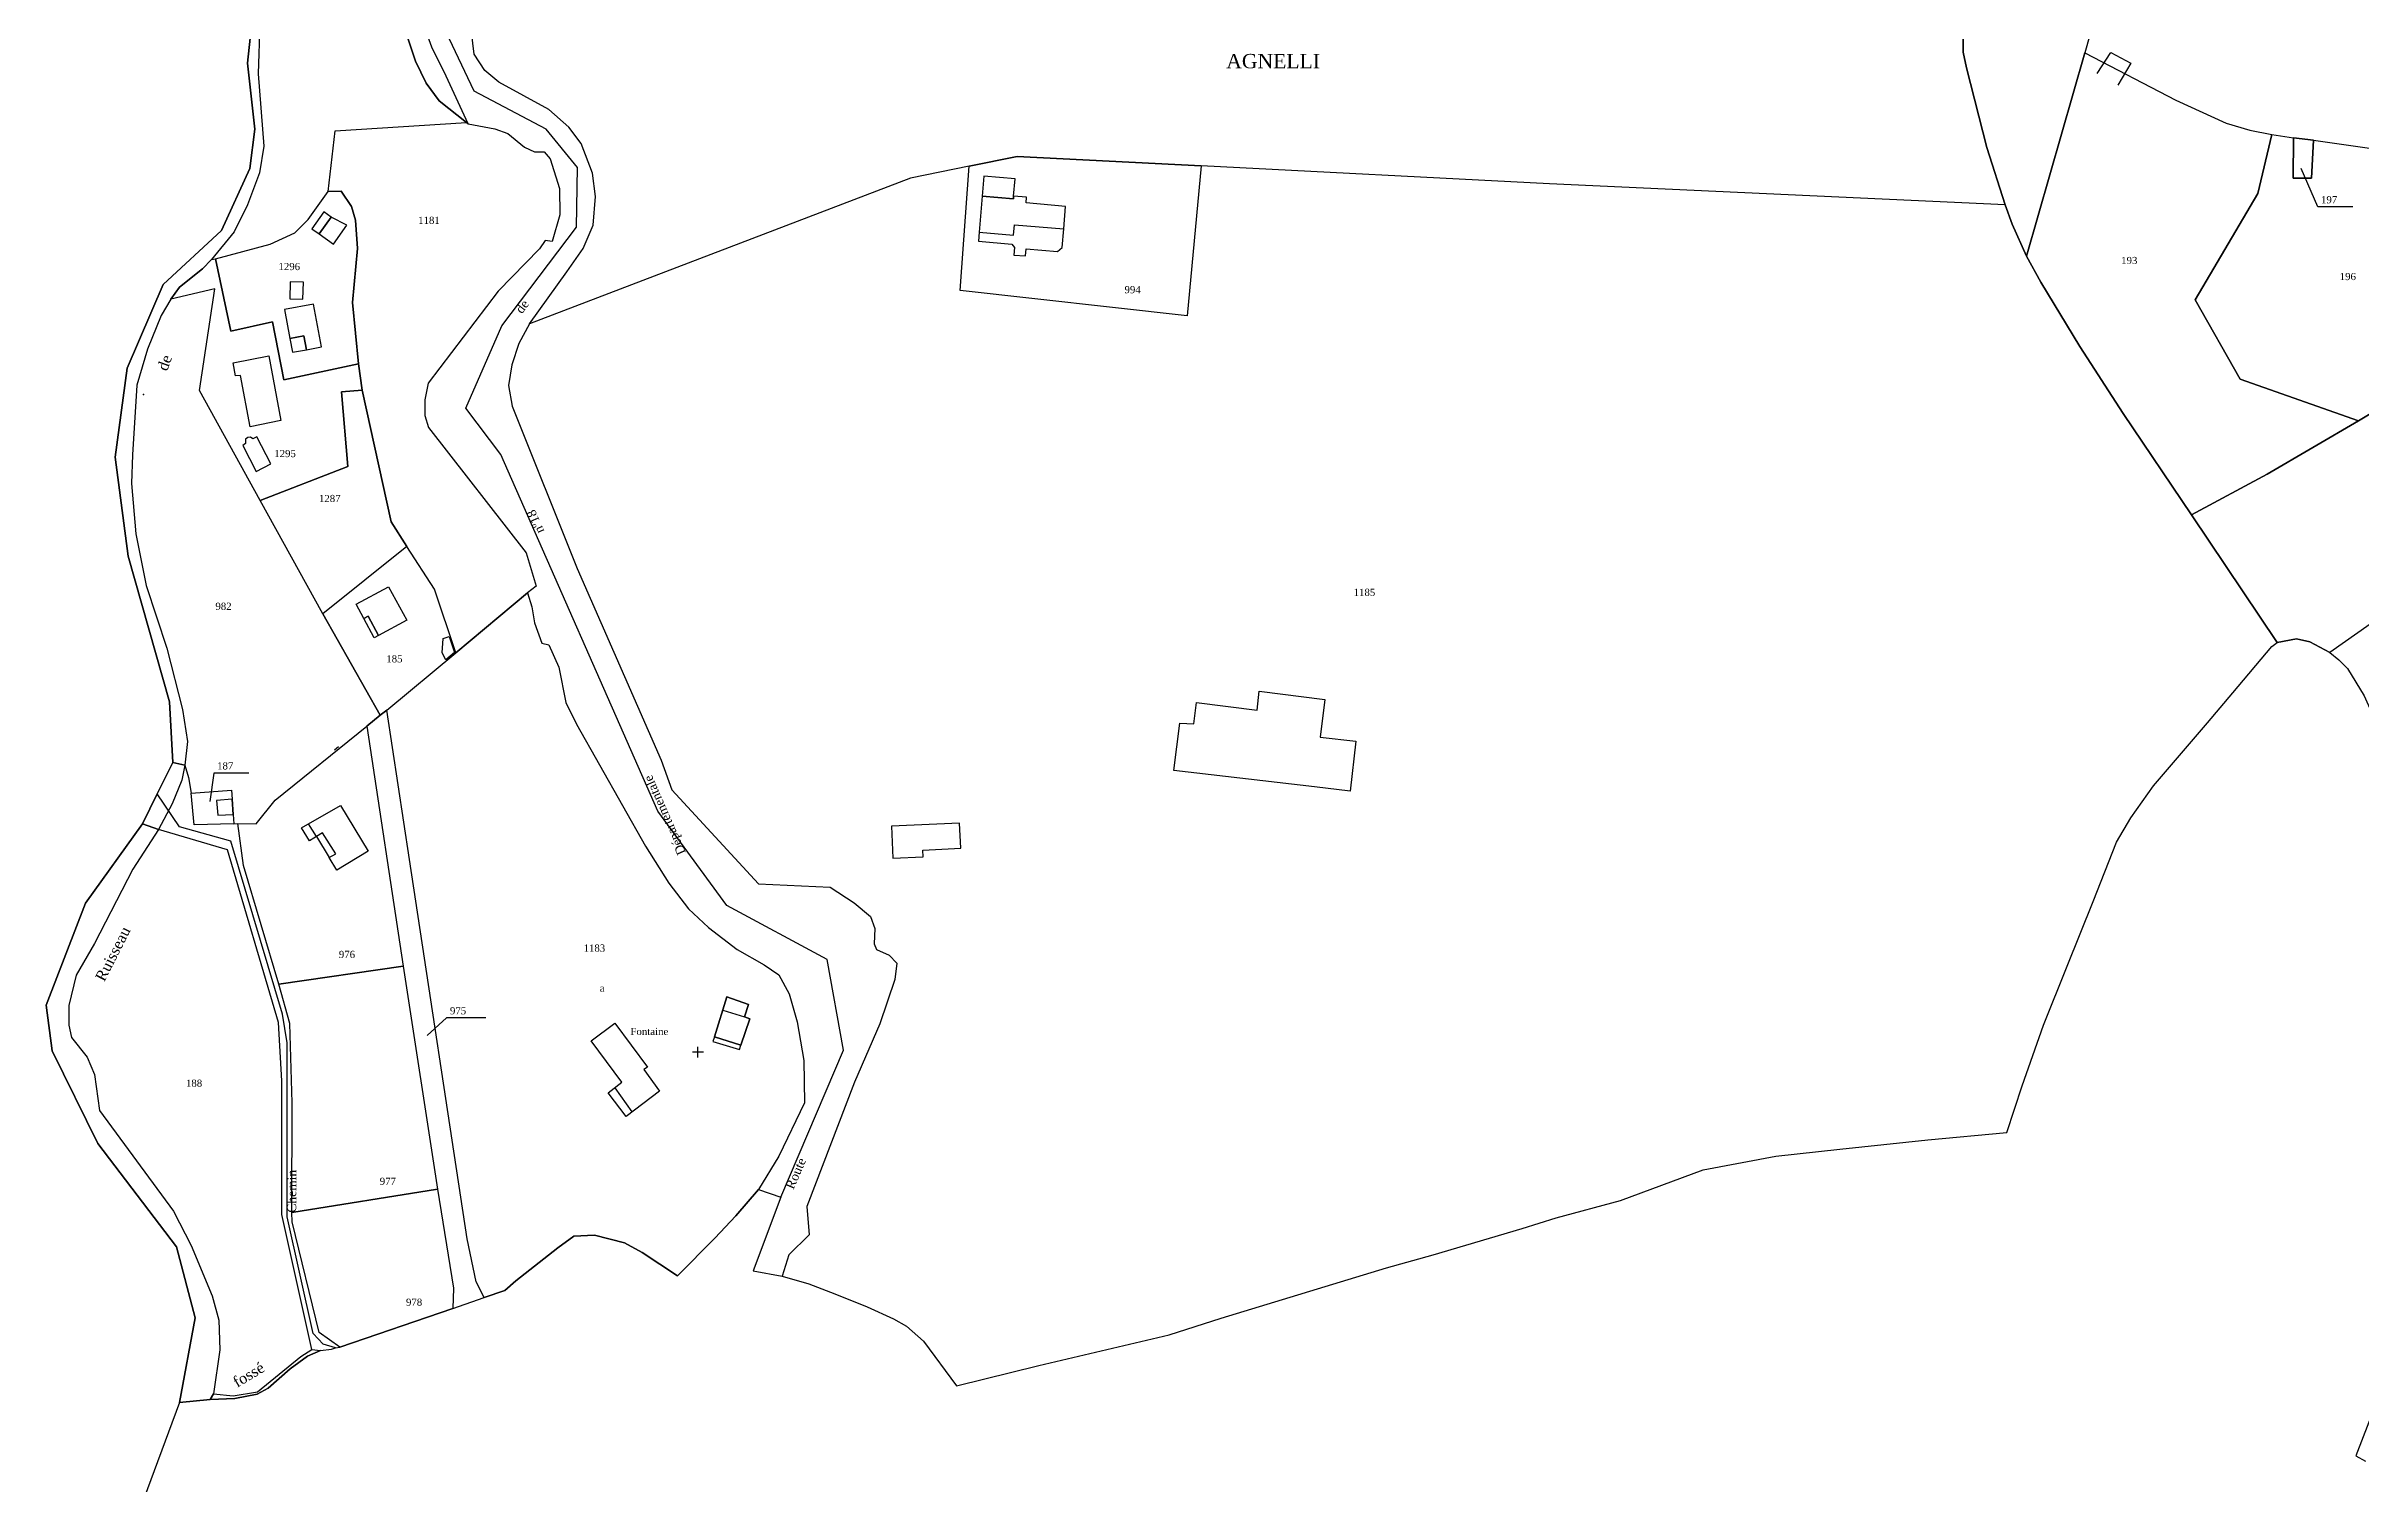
# Model space of a CAD drawing. Extents: x 1206804 to 1210977, y 6152742 to 6157901.
# Drawn here: x 1207336 to 1207982, y 6154962 to 6155364 of the extents above; entities that cross this region are included whole.
import ezdxf

# ---------------------------------------------------------------- set-up
doc = ezdxf.new("R2010")
doc.units = 0
doc.linetypes.add('CONTINU', pattern=[0])
doc.layers.get('0').update_dxf_attribs({"linetype": 'CONTINU'})
for name, color, linetype in [('1FLECHEFL', 7, 'CONTINU'), ('1LIEUDIT', 7, 'CONTINU'), ('1PARCELLE', 7, 'CONTINU'), ('1SECTION', 7, 'CONTINU'), ('1SUBDFISC', 7, 'CONTINU'), ('1SUBDSECT', 7, 'CONTINU'), ('1TRONFLUV', 7, 'CONTINU'), ('1TROUSUBDFISC', 7, 'CONTINU'), ('1ZONCOMM', 7, 'CONTINU'), ('3BATIDUR', 7, 'CONTINU'), ('3BATILEGER', 7, 'CONTINU'), ('3CALVAIRE', 7, 'CONTINU'), ('3CALVAIRETEX', 7, 'CONTINU'), ('3FISCLINE', 7, 'CONTINUOUS'), ('3FLECHEPAR', 7, 'CONTINU'), ('3LIEUDITTEX', 7, 'CONTINU'), ('3MURNONMI', 7, 'CONTINU'), ('3PARCELLETEX', 7, 'CONTINU'), ('3PISCINE', 7, 'CONTINUOUS'), ('3PONT', 7, 'CONTINU'), ('3SUBDFISCTEX', 7, 'CONTINU'), ('3TRONFLUVTEX', 7, 'CONTINU'), ('3ZONCOMMTEX', 7, 'CONTINU')]:
    doc.layers.add(name, color=color, linetype=linetype)
doc.styles.get("Standard").update_dxf_attribs({"font": 'Times New Roman'})

# ---------------------------------------------------------------- blocks, each defined once
blk = doc.blocks.new('MURNOMI')
blk.add_line((-0.75, 0.5), (0.75, 0.5))
blk = doc.blocks.new('FLECHRU1')
blk.add_point((0, 0))
blk = doc.blocks.new('DETATOPO')
for points in [[(-1.5, 0), (1.5, 0)], [(0, -1.5), (0, 1.5)]]:
    blk.add_lwpolyline(points)

msp = doc.modelspace()

# ---------------------------------------------------------------- linework, layer by layer
at = {"layer": '1LIEUDIT'}
for points in [[(1207397.87, 6155414.22), (1207391.97, 6155359.16), (1207394.04, 6155340.75), (1207392.69, 6155329.82), (1207384.72, 6155312.48), (1207368.45, 6155297.41), (1207358.41, 6155274.02), (1207355.09, 6155249.24), (1207358.66, 6155221.55), (1207370.25, 6155180.92), (1207371.13, 6155163.97), (1207366.82, 6155155.25), (1207362.65, 6155146.82), (1207346.78, 6155124.71), (1207335.83, 6155096.24), (1207337.48, 6155083.46), (1207350.23, 6155057.6), (1207372.22, 6155028.78), (1207377.4, 6155008.99), (1207373.01, 6154985.32), (1207381.61, 6154986.18), (1207388.47, 6154986.43), (1207394.73, 6154987.67), (1207397.81, 6154989.27), (1207403.89, 6154994.71), (1207408.79, 6154998.26), (1207412.36, 6154999.84), (1207415.42, 6155000.18), (1207416.61, 6155000.53), (1207417.73, 6155000.77), (1207449.36, 6155011.6), (1207458.11, 6155014.59), (1207463.81, 6155016.58), (1207466.89, 6155019.3), (1207478.61, 6155028.53), (1207483.08, 6155031.72), (1207488.84, 6155032), (1207497.23, 6155029.91), (1207502.21, 6155027.15), (1207512.04, 6155020.68), (1207522.47, 6155031.15), (1207528.33, 6155037.39), (1207534.63, 6155044.73), (1207540.87, 6155042.67), (1207533.16, 6155022.07), (1207541.27, 6155020.6), (1207548.67, 6155018.42), (1207555.96, 6155015.67), (1207564.99, 6155012.02), (1207572.34, 6155008.65), (1207575.96, 6155006.62), (1207580.73, 6155002.42), (1207589.97, 6154989.94), (1207612.95, 6154995.64), (1207649.29, 6155004.2), (1207663.78, 6155008.86), (1207709.97, 6155022.92), (1207722.96, 6155026.55), (1207747.85, 6155033.93), (1207757.38, 6155036.87), (1207775.31, 6155041.69), (1207798.39, 6155050.29), (1207818.67, 6155054.06), (1207836.53, 6155056.02), (1207861.1, 6155058.64), (1207883.16, 6155060.7), (1207887.45, 6155073.74), (1207893.4, 6155090.64), (1207900.03, 6155107.12), (1207907.28, 6155125.2), (1207913.76, 6155141.69), (1207917.78, 6155148.53), (1207924.12, 6155157.45), (1207939.15, 6155175.03), (1207946.23, 6155183.41), (1207957.18, 6155196.31), (1207958.59, 6155197.51), (1207958.59, 6155197.51), (1207934.67, 6155233.15), (1207915.61, 6155261.41), (1207903.56, 6155280.13), (1207892.61, 6155298.04), (1207888.67, 6155305.31), (1207884.62, 6155314.21), (1207882.66, 6155319.62), (1207877.6, 6155335.63), (1207871.87, 6155357.87), (1207871, 6155362.24), (1207870.79, 6155380.29)], [(1207870.79, 6155380.29), (1207871, 6155362.24), (1207871.87, 6155357.87), (1207877.6, 6155335.63), (1207882.66, 6155319.62), (1207884.62, 6155314.21), (1207888.67, 6155305.31), (1207892.61, 6155298.04), (1207903.56, 6155280.13), (1207915.61, 6155261.41), (1207934.67, 6155233.15), (1207958.59, 6155197.51), (1207964, 6155198.48), (1207967.7, 6155197.61), (1207973.28, 6155194.71), (1207975.85, 6155192.61), (1207978.28, 6155190.25), (1207982.94, 6155182.61)], [(1207989.42, 6154993.31), (1207980.63, 6154970.38), (1207983.28, 6154968.92)]]:
    msp.add_lwpolyline(points, dxfattribs=at)
at = {"layer": '1PARCELLE'}
for points in [[(1208006.8, 6155491.3), (1207971.82, 6155454.52), (1207943.39, 6155425.99), (1207924.83, 6155408.78), (1207921.1, 6155403.93), (1207913.98, 6155389.61), (1207910.29, 6155381.2), (1207904.92, 6155362.05), (1207930.35, 6155348.87), (1207944.36, 6155342.4), (1207951, 6155340.48), (1207957.11, 6155339.24), (1207963.16, 6155338.36), (1207968.76, 6155337.65), (1207994.81, 6155333.96)], [(1207870.79, 6155380.29), (1207871, 6155362.24), (1207871.87, 6155357.87), (1207877.6, 6155335.63), (1207882.66, 6155319.62), (1207755.49, 6155325.49), (1207658.26, 6155330.57), (1207606.89, 6155333.12), (1207593.46, 6155330.43), (1207577.08, 6155327.04), (1207470.73, 6155286.44), (1207481.19, 6155300.94), (1207485.73, 6155307.42), (1207488.48, 6155313.94), (1207489.18, 6155321.98), (1207488.27, 6155328.48), (1207485.16, 6155336.78), (1207481.69, 6155341.33), (1207476.1, 6155346.28), (1207462.14, 6155353.9), (1207458.21, 6155357.15), (1207455.29, 6155361.7), (1207452.13, 6155387.87)], [(1207910.29, 6155381.2), (1207904.92, 6155362.05), (1207888.67, 6155305.31), (1207884.62, 6155314.21), (1207882.66, 6155319.62), (1207877.6, 6155335.63), (1207871.87, 6155357.87), (1207871, 6155362.24), (1207870.79, 6155380.29)], [(1207395.4, 6155370.37), (1207394.95, 6155356.19), (1207396.55, 6155335.99), (1207395.32, 6155328.54), (1207391.99, 6155319.64), (1207388.23, 6155312.09), (1207381.91, 6155304.41), (1207383.06, 6155304.54), (1207398.32, 6155308.67), (1207405.17, 6155311.78), (1207408.89, 6155315.51), (1207414.51, 6155323.35), (1207416.49, 6155340.31), (1207453.15, 6155342.61), (1207453.15, 6155342.61), (1207445.47, 6155348.71), (1207441.83, 6155353.64), (1207438.91, 6155359.7), (1207433.84, 6155374.85)], [(1207433.84, 6155374.85), (1207438.91, 6155359.7), (1207441.83, 6155353.64), (1207445.47, 6155348.71), (1207453.15, 6155342.61), (1207453.63, 6155342.23), (1207447.49, 6155355.52), (1207443.43, 6155363.68), (1207440.33, 6155372.29)]]:
    msp.add_lwpolyline(points, dxfattribs=at)
for points in [[(1207934.67, 6155233.15), (1207915.61, 6155261.41), (1207903.56, 6155280.13), (1207892.61, 6155298.04), (1207888.67, 6155305.31), (1207904.92, 6155362.05), (1207930.35, 6155348.87), (1207944.36, 6155342.4), (1207951, 6155340.48), (1207957.11, 6155339.24), (1207953.2, 6155322.81), (1207935.76, 6155293.15), (1207948.29, 6155270.99), (1207981.29, 6155259.39), (1207955.87, 6155244.46), (1207934.67, 6155233.15)], [(1207470.2, 6155211.35), (1207450.16, 6155194.56), (1207444.2, 6155212.31), (1207436.47, 6155224.27), (1207432.14, 6155231.15), (1207423.99, 6155267.92), (1207423.03, 6155275.26), (1207421.3, 6155292.42), (1207422.74, 6155307.41), (1207422.17, 6155315.39), (1207421.06, 6155319.22), (1207418.13, 6155323.5), (1207414.51, 6155323.35), (1207416.49, 6155340.31), (1207453.15, 6155342.61), (1207453.63, 6155342.23), (1207461.04, 6155340.88), (1207464.72, 6155339.54), (1207469.35, 6155335.75), (1207472.14, 6155334.41), (1207474.86, 6155334.41), (1207476.46, 6155332.46), (1207479.09, 6155324.17), (1207479.21, 6155316.88), (1207477.05, 6155309.38), (1207475.13, 6155309.64), (1207473.47, 6155307.36), (1207461.98, 6155295.54), (1207442.46, 6155269.84), (1207441.49, 6155265.24), (1207441.46, 6155260.79), (1207442.55, 6155257.52), (1207469.75, 6155222.46), (1207472.6, 6155213.22), (1207470.2, 6155211.35)], [(1207658.26, 6155330.57), (1207654.36, 6155288.7), (1207590.93, 6155295.72), (1207593.46, 6155330.43), (1207606.89, 6155333.12), (1207658.26, 6155330.57)], [(1207957.11, 6155339.24), (1207963.16, 6155338.36), (1207963.06, 6155327.13), (1207968.24, 6155327.06), (1207968.76, 6155337.65), (1207994.81, 6155333.96), (1207996.07, 6155328.5), (1208000.1, 6155321.49), (1208011.43, 6155311.09), (1208019.16, 6155308.16), (1208032.33, 6155305.17), (1208035.38, 6155305.14), (1208048.54, 6155301.31), (1208044.87, 6155298.4), (1208031.99, 6155289.76), (1207981.29, 6155259.39), (1207948.29, 6155270.99), (1207935.76, 6155293.15), (1207953.2, 6155322.81), (1207957.11, 6155339.24)], [(1207963.16, 6155338.36), (1207968.76, 6155337.65), (1207968.24, 6155327.06), (1207963.06, 6155327.13), (1207963.16, 6155338.36)], [(1207658.26, 6155330.57), (1207654.36, 6155288.7), (1207590.93, 6155295.72), (1207593.46, 6155330.43), (1207577.08, 6155327.04), (1207470.73, 6155286.44), (1207467.76, 6155280.96), (1207465.75, 6155274.98), (1207464.89, 6155269.24), (1207465.89, 6155263.4), (1207484.02, 6155218.13), (1207507.52, 6155164.59), (1207510.49, 6155156.36), (1207534.64, 6155130.06), (1207554.65, 6155129.18), (1207561.34, 6155124.83), (1207565.9, 6155121.01), (1207567.13, 6155117.63), (1207566.92, 6155113.31), (1207567.56, 6155111.74), (1207571.12, 6155110.23), (1207573.24, 6155107.92), (1207572.76, 6155103.43), (1207568.51, 6155090.98), (1207561.43, 6155074.77), (1207548.11, 6155040.07), (1207548.79, 6155032.16), (1207543.15, 6155026.57), (1207541.27, 6155020.6), (1207548.67, 6155018.42), (1207555.96, 6155015.67), (1207564.99, 6155012.02), (1207572.34, 6155008.65), (1207575.96, 6155006.62), (1207580.73, 6155002.42), (1207589.97, 6154989.94), (1207612.95, 6154995.64), (1207649.29, 6155004.2), (1207663.78, 6155008.86), (1207709.97, 6155022.92), (1207722.96, 6155026.55), (1207747.85, 6155033.93), (1207757.38, 6155036.87), (1207775.31, 6155041.69), (1207798.39, 6155050.29), (1207818.67, 6155054.06), (1207836.53, 6155056.02), (1207861.1, 6155058.64), (1207883.16, 6155060.7), (1207887.45, 6155073.74), (1207893.4, 6155090.64), (1207900.03, 6155107.12), (1207907.28, 6155125.2), (1207913.76, 6155141.69), (1207917.78, 6155148.53), (1207924.12, 6155157.45), (1207939.15, 6155175.03), (1207946.23, 6155183.41), (1207957.18, 6155196.31), (1207958.59, 6155197.51), (1207934.67, 6155233.15), (1207915.61, 6155261.41), (1207903.56, 6155280.13), (1207892.61, 6155298.04), (1207888.67, 6155305.31), (1207884.62, 6155314.21), (1207882.66, 6155319.62), (1207755.49, 6155325.49), (1207658.26, 6155330.57)], [(1207414.51, 6155323.35), (1207418.13, 6155323.5), (1207421.06, 6155319.22), (1207422.17, 6155315.39), (1207422.74, 6155307.41), (1207421.3, 6155292.42), (1207423.03, 6155275.26), (1207402.11, 6155270.8), (1207398.98, 6155287.01), (1207387.32, 6155284.33), (1207383.06, 6155304.54), (1207398.32, 6155308.67), (1207405.17, 6155311.78), (1207408.89, 6155315.51), (1207414.51, 6155323.35)], [(1207423.03, 6155275.26), (1207423.99, 6155267.92), (1207418.21, 6155267.41), (1207420.04, 6155246.61), (1207395.56, 6155237.15), (1207378.62, 6155267.81), (1207382.89, 6155296.17), (1207370.62, 6155293.29), (1207373, 6155296.67), (1207379.44, 6155301.82), (1207381.91, 6155304.41), (1207383.06, 6155304.54), (1207387.32, 6155284.33), (1207398.98, 6155287.01), (1207402.11, 6155270.8), (1207423.03, 6155275.26)], [(1207958.59, 6155197.51), (1207934.67, 6155233.15), (1207955.87, 6155244.46), (1207981.29, 6155259.39), (1208031.99, 6155289.76), (1208044.87, 6155298.4), (1208048.54, 6155301.31), (1208061.27, 6155295.91), (1208067.81, 6155291.94), (1208074.14, 6155286.13), (1208077.29, 6155280.96), (1208079.97, 6155274.75), (1208081.32, 6155269.32), (1208081.27, 6155267.32), (1208073.15, 6155260.23), (1208067.43, 6155256.79), (1208062.09, 6155254.92), (1208049.32, 6155252.35), (1208047.8, 6155248.43), (1208006.16, 6155217.71), (1207973.28, 6155194.71), (1207967.7, 6155197.61), (1207964, 6155198.48), (1207958.59, 6155197.51)], [(1207429.04, 6155177.16), (1207413.03, 6155205.49), (1207395.56, 6155237.15), (1207378.62, 6155267.81), (1207382.89, 6155296.17), (1207370.62, 6155293.29), (1207367.88, 6155288.79), (1207364.04, 6155279.33), (1207361.12, 6155269.28), (1207359.86, 6155249.87), (1207359.6, 6155241.81), (1207360.84, 6155227.83), (1207363.75, 6155213.39), (1207369.48, 6155195.88), (1207373.89, 6155178.72), (1207375.22, 6155169.82), (1207374.51, 6155163.27), (1207375.56, 6155159.74), (1207376.25, 6155155.44), (1207387.52, 6155156.21), (1207387.71, 6155153.71), (1207387.99, 6155149.41), (1207388.15, 6155146.83), (1207389.27, 6155146.92), (1207394.43, 6155146.86), (1207399.75, 6155153.5), (1207425.27, 6155174.09), (1207429.04, 6155177.16)], [(1207423.99, 6155267.92), (1207432.14, 6155231.15), (1207436.47, 6155224.27), (1207413.03, 6155205.49), (1207395.56, 6155237.15), (1207420.04, 6155246.61), (1207418.21, 6155267.41), (1207423.99, 6155267.92)], [(1208047.8, 6155248.43), (1208006.16, 6155217.71), (1207973.28, 6155194.71), (1207975.85, 6155192.61), (1207978.28, 6155190.25), (1207982.94, 6155182.61), (1207989.59, 6155167.64), (1208000.77, 6155146.79), (1208008.6, 6155127.83), (1208009.15, 6155129.78), (1208010.64, 6155134.37), (1208014.13, 6155145.43), (1208019.64, 6155166.1), (1208020.44, 6155173.01), (1208020.52, 6155176.44), (1208020.6, 6155185.05), (1208033.84, 6155223.32), (1208046.32, 6155243.79), (1208047.8, 6155248.43)], [(1207430.87, 6155178.58), (1207450.16, 6155194.56), (1207444.2, 6155212.31), (1207436.47, 6155224.27), (1207413.03, 6155205.49), (1207429.04, 6155177.16), (1207430.87, 6155178.58)], [(1207470.2, 6155211.35), (1207471.41, 6155207.38), (1207472.13, 6155202.98), (1207474.15, 6155197.24), (1207476.13, 6155196.8), (1207478.87, 6155190.55), (1207480.88, 6155180.69), (1207483.88, 6155174.65), (1207503.12, 6155140.59), (1207509.66, 6155130.24), (1207515.11, 6155123.16), (1207520.73, 6155117.88), (1207528.72, 6155111.76), (1207536.19, 6155107.45), (1207540.32, 6155104.69), (1207543.24, 6155099.43), (1207545.49, 6155091.6), (1207547.34, 6155080.8), (1207547.53, 6155068.98), (1207540.29, 6155054.08), (1207534.63, 6155044.73), (1207528.33, 6155037.39), (1207522.47, 6155031.15), (1207512.04, 6155020.68), (1207502.21, 6155027.15), (1207497.23, 6155029.91), (1207488.84, 6155032), (1207483.08, 6155031.72), (1207478.61, 6155028.53), (1207466.89, 6155019.3), (1207463.81, 6155016.58), (1207458.11, 6155014.59), (1207455.86, 6155018.98), (1207453.28, 6155031), (1207437.18, 6155136.86), (1207430.87, 6155178.58), (1207450.16, 6155194.56), (1207470.2, 6155211.35)], [(1207458.11, 6155014.59), (1207455.86, 6155018.98), (1207453.28, 6155031), (1207437.18, 6155136.86), (1207430.87, 6155178.58), (1207429.04, 6155177.16), (1207425.27, 6155174.09), (1207435.5, 6155107.07), (1207445.01, 6155044.86), (1207449.54, 6155017.21), (1207449.36, 6155011.6), (1207458.11, 6155014.59)], [(1207389.27, 6155146.92), (1207394.43, 6155146.86), (1207399.75, 6155153.5), (1207425.27, 6155174.09), (1207435.5, 6155107.07), (1207400.72, 6155102.06), (1207390.9, 6155135.24), (1207389.27, 6155146.92)], [(1207376.25, 6155155.44), (1207387.52, 6155156.21), (1207387.71, 6155153.71), (1207387.99, 6155149.41), (1207388.15, 6155146.83), (1207377.13, 6155146.58), (1207376.25, 6155155.44)], [(1207386.45, 6155139.58), (1207367.15, 6155145.28), (1207360, 6155134.23), (1207349.25, 6155113.43), (1207344.19, 6155104.56), (1207342.11, 6155096.09), (1207342.16, 6155090.68), (1207342.89, 6155087.19), (1207347.23, 6155081.73), (1207349.28, 6155076.92), (1207350.66, 6155066.79), (1207371.33, 6155038.72), (1207376.27, 6155029.11), (1207382.09, 6155015.08), (1207384.02, 6155008.27), (1207384.27, 6154999.98), (1207382.49, 6154987.73), (1207387.97, 6154987.22), (1207394.76, 6154988.3), (1207406.87, 6154998.18), (1207409.96, 6155000.13), (1207401.54, 6155037.76), (1207401.62, 6155075.07), (1207400.64, 6155091.42), (1207386.45, 6155139.58)], [(1207445.01, 6155044.86), (1207404.41, 6155038.38), (1207404.5, 6155068.92), (1207403.79, 6155091.11), (1207400.72, 6155102.06), (1207435.5, 6155107.07), (1207445.01, 6155044.86)], [(1207445.01, 6155044.86), (1207449.54, 6155017.21), (1207449.36, 6155011.6), (1207417.73, 6155000.77), (1207412.04, 6155004.81), (1207404.45, 6155035.74), (1207404.41, 6155038.38), (1207445.01, 6155044.86)]]:
    msp.add_lwpolyline(points, close=True, dxfattribs=at)
at = {"layer": '1SECTION'}
msp.add_lwpolyline([(1207397.87, 6155414.22), (1207391.97, 6155359.16), (1207394.04, 6155340.75), (1207392.69, 6155329.82), (1207384.72, 6155312.48), (1207368.45, 6155297.41), (1207358.41, 6155274.02), (1207355.09, 6155249.24), (1207358.66, 6155221.55), (1207370.25, 6155180.92), (1207371.13, 6155163.97), (1207366.82, 6155155.25), (1207362.65, 6155146.82), (1207346.78, 6155124.71), (1207335.83, 6155096.24), (1207337.48, 6155083.46), (1207350.23, 6155057.6), (1207372.22, 6155028.78), (1207377.4, 6155008.99), (1207373.01, 6154985.32), (1207357.96, 6154944.63)], dxfattribs=at)
at = {"layer": '1SUBDFISC'}
for points in [[(1207455.86, 6155018.98), (1207453.28, 6155031), (1207437.18, 6155136.86), (1207430.87, 6155178.58), (1207450.16, 6155194.56), (1207470.2, 6155211.35), (1207471.41, 6155207.38), (1207472.13, 6155202.98), (1207474.15, 6155197.24), (1207476.13, 6155196.8), (1207478.87, 6155190.55), (1207480.88, 6155180.69), (1207483.88, 6155174.65), (1207503.12, 6155140.59), (1207509.66, 6155130.24), (1207515.11, 6155123.16), (1207520.73, 6155117.88), (1207528.72, 6155111.76), (1207536.19, 6155107.45), (1207540.32, 6155104.69), (1207543.24, 6155099.43), (1207545.49, 6155091.6), (1207547.34, 6155080.8), (1207547.53, 6155068.98), (1207540.29, 6155054.08), (1207534.63, 6155044.73), (1207528.33, 6155037.39), (1207522.47, 6155031.15), (1207512.04, 6155020.68), (1207502.21, 6155027.15), (1207497.23, 6155029.91), (1207488.84, 6155032), (1207483.08, 6155031.72), (1207478.61, 6155028.53), (1207466.89, 6155019.3), (1207463.81, 6155016.58), (1207458.11, 6155014.59), (1207455.86, 6155018.98)], [(1207522.37, 6155087.37), (1207525.85, 6155098.56), (1207531.83, 6155096.45), (1207530.74, 6155092.97), (1207532.19, 6155092.38), (1207529.76, 6155085.02), (1207522.37, 6155087.37)], [(1207492.68, 6155071.77), (1207496.5, 6155074.72), (1207487.94, 6155086.29), (1207494.53, 6155091.2), (1207503.63, 6155078.94), (1207502.62, 6155078.26), (1207506.97, 6155072.23), (1207497.67, 6155065.19), (1207492.68, 6155071.77)]]:
    msp.add_lwpolyline(points, close=True, dxfattribs=at)
at = {"layer": '1SUBDSECT'}
for points in [[(1207397.87, 6155414.22), (1207391.97, 6155359.16), (1207394.04, 6155340.75), (1207392.69, 6155329.82), (1207384.72, 6155312.48), (1207368.45, 6155297.41), (1207358.41, 6155274.02), (1207355.09, 6155249.24), (1207358.66, 6155221.55), (1207370.25, 6155180.92), (1207371.13, 6155163.97), (1207366.82, 6155155.25), (1207362.65, 6155146.82), (1207346.78, 6155124.71), (1207335.83, 6155096.24), (1207337.48, 6155083.46), (1207350.23, 6155057.6), (1207372.22, 6155028.78), (1207377.4, 6155008.99), (1207373.01, 6154985.32), (1207381.61, 6154986.18), (1207388.47, 6154986.43), (1207394.73, 6154987.67), (1207397.81, 6154989.27), (1207403.89, 6154994.71), (1207408.79, 6154998.26), (1207412.36, 6154999.84), (1207415.42, 6155000.18), (1207416.61, 6155000.53), (1207417.73, 6155000.77), (1207449.36, 6155011.6), (1207458.11, 6155014.59), (1207463.81, 6155016.58), (1207466.89, 6155019.3), (1207478.61, 6155028.53), (1207483.08, 6155031.72), (1207488.84, 6155032), (1207497.23, 6155029.91), (1207502.21, 6155027.15), (1207512.04, 6155020.68), (1207522.47, 6155031.15), (1207528.33, 6155037.39), (1207534.63, 6155044.73), (1207540.87, 6155042.67), (1207533.16, 6155022.07), (1207541.27, 6155020.6), (1207548.67, 6155018.42), (1207555.96, 6155015.67), (1207564.99, 6155012.02), (1207572.34, 6155008.65), (1207575.96, 6155006.62), (1207580.73, 6155002.42), (1207589.97, 6154989.94), (1207612.95, 6154995.64), (1207649.29, 6155004.2), (1207663.78, 6155008.86), (1207709.97, 6155022.92), (1207722.96, 6155026.55), (1207747.85, 6155033.93), (1207757.38, 6155036.87), (1207775.31, 6155041.69), (1207798.39, 6155050.29), (1207818.67, 6155054.06), (1207836.53, 6155056.02), (1207861.1, 6155058.64), (1207883.16, 6155060.7), (1207887.45, 6155073.74), (1207893.4, 6155090.64), (1207900.03, 6155107.12), (1207907.28, 6155125.2), (1207913.76, 6155141.69), (1207917.78, 6155148.53), (1207924.12, 6155157.45), (1207939.15, 6155175.03), (1207946.23, 6155183.41), (1207957.18, 6155196.31), (1207958.59, 6155197.51), (1207964, 6155198.48), (1207967.7, 6155197.61), (1207973.28, 6155194.71), (1207975.85, 6155192.61), (1207978.28, 6155190.25), (1207982.94, 6155182.61)], [(1207989.42, 6154993.31), (1207980.63, 6154970.38), (1207983.28, 6154968.92)]]:
    msp.add_lwpolyline(points, dxfattribs=at)
at = {"layer": '1TRONFLUV'}
msp.add_lwpolyline([(1207395.4, 6155370.37), (1207394.95, 6155356.19), (1207396.55, 6155335.99), (1207395.32, 6155328.54), (1207391.99, 6155319.64), (1207388.23, 6155312.09), (1207381.91, 6155304.41), (1207379.44, 6155301.82), (1207373, 6155296.67), (1207370.62, 6155293.29), (1207367.88, 6155288.79), (1207364.04, 6155279.33), (1207361.12, 6155269.28), (1207359.86, 6155249.87), (1207359.6, 6155241.81), (1207360.84, 6155227.83), (1207363.75, 6155213.39), (1207369.48, 6155195.88), (1207373.89, 6155178.72), (1207375.22, 6155169.82), (1207374.51, 6155163.27), (1207371.13, 6155163.97), (1207370.25, 6155180.92), (1207358.66, 6155221.55), (1207355.09, 6155249.24), (1207358.41, 6155274.02), (1207368.45, 6155297.41), (1207384.72, 6155312.48), (1207392.69, 6155329.82), (1207394.04, 6155340.75), (1207391.97, 6155359.16), (1207397.87, 6155414.22)], dxfattribs=at)
for points in [[(1207367.15, 6155145.28), (1207360, 6155134.23), (1207349.25, 6155113.43), (1207344.19, 6155104.56), (1207342.11, 6155096.09), (1207342.16, 6155090.68), (1207342.89, 6155087.19), (1207347.23, 6155081.73), (1207349.28, 6155076.92), (1207350.66, 6155066.79), (1207371.33, 6155038.72), (1207376.27, 6155029.11), (1207382.09, 6155015.08), (1207384.02, 6155008.27), (1207384.27, 6154999.98), (1207382.49, 6154987.73), (1207381.61, 6154986.18), (1207373.01, 6154985.32), (1207377.4, 6155008.99), (1207372.22, 6155028.78), (1207350.23, 6155057.6), (1207337.48, 6155083.46), (1207335.83, 6155096.24), (1207346.78, 6155124.71), (1207362.65, 6155146.82), (1207367.15, 6155145.28)], [(1207381.61, 6154986.18), (1207382.49, 6154987.73), (1207387.97, 6154987.22), (1207394.76, 6154988.3), (1207406.87, 6154998.18), (1207409.96, 6155000.13), (1207412.36, 6154999.84), (1207408.79, 6154998.26), (1207403.89, 6154994.71), (1207397.81, 6154989.27), (1207394.73, 6154987.67), (1207388.47, 6154986.43), (1207381.61, 6154986.18)]]:
    msp.add_lwpolyline(points, close=True, dxfattribs=at)
at = {"layer": '1TROUSUBDFISC'}
for points in [[(1207522.37, 6155087.37), (1207525.85, 6155098.56), (1207531.83, 6155096.45), (1207530.74, 6155092.97), (1207532.19, 6155092.38), (1207529.76, 6155085.02), (1207522.37, 6155087.37)], [(1207492.68, 6155071.77), (1207496.5, 6155074.72), (1207487.94, 6155086.29), (1207494.53, 6155091.2), (1207503.63, 6155078.94), (1207502.62, 6155078.26), (1207506.97, 6155072.23), (1207497.67, 6155065.19), (1207492.68, 6155071.77)]]:
    msp.add_lwpolyline(points, close=True, dxfattribs=at)
at = {"layer": '1ZONCOMM'}
for points in [[(1207540.87, 6155042.67), (1207558.38, 6155083.64), (1207553.84, 6155108.98), (1207525.82, 6155124.01), (1207506.55, 6155150.43), (1207462.72, 6155249.97), (1207452.97, 6155262.88), (1207463, 6155285.86), (1207483.83, 6155313.42), (1207484.08, 6155330.08), (1207475.39, 6155340.79), (1207455.23, 6155351.35), (1207447.44, 6155367.87), (1207437.57, 6155460.42), (1207431.95, 6155484.41), (1207423.31, 6155550.37)], [(1207416.61, 6155000.53), (1207413.08, 6155001.58), (1207410.36, 6155004.58), (1207403.08, 6155037.11), (1207403.08, 6155085.75), (1207401.73, 6155093.68), (1207387.38, 6155142.03), (1207373.04, 6155145.98), (1207366.82, 6155155.25)], [(1207416.61, 6155000.53), (1207413.08, 6155001.58), (1207410.36, 6155004.58), (1207403.08, 6155037.11), (1207403.08, 6155085.75), (1207401.73, 6155093.68), (1207387.38, 6155142.03), (1207373.04, 6155145.98), (1207366.82, 6155155.25)]]:
    msp.add_lwpolyline(points, dxfattribs=at)
at = {"layer": '3BATIDUR'}
for points in [[(1207968.76, 6155337.65), (1207963.16, 6155338.36), (1207963.06, 6155327.13), (1207968.24, 6155327.06), (1207968.76, 6155337.65)], [(1207605.87, 6155322.06), (1207605.8, 6155321.33), (1207597.11, 6155322.08), (1207596.24, 6155312), (1207605.84, 6155311.17), (1207606.1, 6155314.1), (1207619.85, 6155312.91), (1207620.39, 6155319.21), (1207609.35, 6155320.18), (1207609.49, 6155321.75), (1207605.87, 6155322.06)], [(1207415.32, 6155316.23), (1207413.27, 6155317.68), (1207409.94, 6155312.98), (1207411.99, 6155311.53), (1207415.32, 6155316.23)], [(1207412.64, 6155279.97), (1207410.42, 6155291.94), (1207402.34, 6155290.44), (1207403.83, 6155282.34), (1207407.72, 6155283.05), (1207408.44, 6155279.18), (1207412.64, 6155279.97)], [(1207388.63, 6155271.88), (1207387.98, 6155275.56), (1207397.92, 6155277.45), (1207401.33, 6155259.41), (1207392.7, 6155257.63), (1207390.01, 6155272), (1207388.63, 6155271.88)], [(1207422.36, 6155208.2), (1207431.38, 6155213.03), (1207436.49, 6155203.74), (1207428.57, 6155199.38), (1207425.67, 6155204.81), (1207424.49, 6155204.19), (1207422.36, 6155208.2)], [(1207447.34, 6155192.62), (1207446.3, 6155194.62), (1207446.65, 6155198.61), (1207448.3, 6155199.16), (1207449.81, 6155194.66), (1207447.34, 6155192.62)], [(1207387.99, 6155149.41), (1207387.71, 6155153.71), (1207383.32, 6155153.37), (1207383.72, 6155149.24), (1207387.99, 6155149.41)], [(1207409.33, 6155142.09), (1207407.11, 6155145.73), (1207417.95, 6155151.97), (1207425.65, 6155139.19), (1207416.97, 6155133.91), (1207414.82, 6155137.44), (1207416.62, 6155138.48), (1207412.93, 6155144.31), (1207409.33, 6155142.09)], [(1207571.83, 6155146.22), (1207572.17, 6155137.26), (1207580.65, 6155137.62), (1207580.52, 6155139.52), (1207591.1, 6155140.02), (1207590.77, 6155147.01), (1207571.83, 6155146.22)], [(1207525.85, 6155098.56), (1207522.37, 6155087.37), (1207529.76, 6155085.02), (1207532.19, 6155092.38), (1207530.74, 6155092.97), (1207531.83, 6155096.45), (1207525.85, 6155098.56)], [(1207487.94, 6155086.29), (1207494.53, 6155091.2), (1207503.63, 6155078.94), (1207502.62, 6155078.26), (1207506.97, 6155072.23), (1207497.67, 6155065.19), (1207492.68, 6155071.77), (1207496.5, 6155074.72), (1207487.94, 6155086.29)]]:
    msp.add_lwpolyline(points, close=True, dxfattribs=at)
at = {"layer": '3BATILEGER'}
for points in [[(1207597.6, 6155327.66), (1207597.11, 6155322.08), (1207605.8, 6155321.33), (1207605.87, 6155322.06), (1207606.29, 6155326.9), (1207597.6, 6155327.66)], [(1207419.76, 6155314), (1207415.32, 6155316.23), (1207411.99, 6155311.53), (1207416, 6155308.69), (1207419.76, 6155314)], [(1207407.45, 6155293.29), (1207407.59, 6155298.02), (1207403.95, 6155298.13), (1207403.81, 6155293.4), (1207407.45, 6155293.29)], [(1207408.44, 6155279.18), (1207407.72, 6155283.05), (1207403.83, 6155282.34), (1207404.56, 6155278.47), (1207408.44, 6155279.18)], [(1207424.49, 6155204.19), (1207425.67, 6155204.81), (1207428.57, 6155199.38), (1207427.4, 6155198.74), (1207424.49, 6155204.19)], [(1207650.6, 6155161.7), (1207652.25, 6155174.99), (1207656.15, 6155174.75), (1207656.97, 6155180.76), (1207673.9, 6155178.54), (1207674.47, 6155183.89), (1207692.75, 6155181.57), (1207691.5, 6155171.06), (1207701.42, 6155169.91), (1207699.8, 6155155.99), (1207689.84, 6155157.14), (1207650.6, 6155161.7)], [(1207416.62, 6155138.48), (1207412.93, 6155144.31), (1207411.27, 6155143.28), (1207414.82, 6155137.44), (1207416.62, 6155138.48)]]:
    msp.add_lwpolyline(points, close=True, dxfattribs=at)
at = {"layer": '3FISCLINE'}
for points in [[(1207908.41, 6155356.31), (1207912.15, 6155362.17), (1207917.77, 6155359.17), (1207914.16, 6155353.09)], [(1207596.24, 6155312), (1207596.04, 6155309.51), (1207605.41, 6155308.69), (1207606.1, 6155307.76), (1207605.95, 6155305.61), (1207609.18, 6155305.36), (1207609.36, 6155307.4), (1207618.17, 6155306.64), (1207619.4, 6155307.73), (1207619.85, 6155312.91)], [(1207411.27, 6155143.28), (1207409.07, 6155146.86)], [(1207524.71, 6155094.88), (1207530.74, 6155092.97)], [(1207522.37, 6155087.37), (1207521.93, 6155086.13), (1207529.37, 6155083.87), (1207529.76, 6155085.02)], [(1207494.51, 6155073.19), (1207499.31, 6155066.44)]]:
    msp.add_lwpolyline(points, dxfattribs=at)
at = {"layer": '3FLECHEPAR'}
for points in [[(1207979.73, 6155319.07), (1207969.93, 6155319.08), (1207965.28, 6155329.81)], [(1207392.38, 6155161), (1207382.58, 6155161.02), (1207381.45, 6155153.11)], [(1207458.51, 6155092.65), (1207447.59, 6155092.67), (1207442.19, 6155087.73)]]:
    msp.add_lwpolyline(points, dxfattribs=at)
at = {"layer": '3PISCINE'}
msp.add_lwpolyline([(1207390.65, 6155252.43), (1207394.39, 6155245.24), (1207398.53, 6155247.38), (1207394.61, 6155254.89), (1207393.5, 6155254.28), (1207392.85, 6155254.83), (1207392.12, 6155254.73), (1207391.47, 6155254.26), (1207391.4, 6155253.64), (1207391.48, 6155253.05), (1207390.65, 6155252.43)], close=True, dxfattribs=at)
at = {"layer": '3PONT'}
msp.add_lwpolyline([(1207367.15, 6155145.28), (1207362.65, 6155146.82), (1207366.82, 6155155.25), (1207371.13, 6155163.97), (1207374.51, 6155163.27), (1207373.71, 6155159.07), (1207370.99, 6155152.44), (1207367.15, 6155145.28)], close=True, dxfattribs=at)

# ---------------------------------------------------------------- block references
at = {"layer": '1FLECHEFL', "rotation": 267.8}
msp.add_blockref('FLECHRU1', (1207362.95, 6155266.71), dxfattribs=at)
at = {"layer": '3CALVAIRE', "rotation": 90}
msp.add_blockref('DETATOPO', (1207517.76, 6155083.13), dxfattribs=at)
at = {"layer": '3MURNONMI', "rotation": 39}
msp.add_blockref('MURNOMI', (1207417.16, 6155167.55), dxfattribs=at)

# ---------------------------------------------------------------- texts
at = {"layer": '3CALVAIRETEX'}
msp.add_text('Fontaine', height=2, dxfattribs=at).set_placement((1207498.9, 6155087.9))
at = {"layer": '3LIEUDITTEX'}
msp.add_text('AGNELLI', height=4, dxfattribs=at).set_placement((1207665.24, 6155357.76))
at = {"layer": '3PARCELLETEX'}
for s, p in [('197', (1207970.86, 6155320.08)), ('1181', (1207439.64, 6155314.33)), ('1296', (1207400.64, 6155301.42)), ('193', (1207915.07, 6155303.11)), ('196', (1207976.08, 6155298.63)), ('994', (1207636.83, 6155294.97)), ('1295', (1207399.46, 6155249.21)), ('1287', (1207411.94, 6155236.67)), ('1185', (1207700.8, 6155210.47)), ('982', (1207383.03, 6155206.57)), ('185', (1207430.75, 6155191.91)), ('187', (1207383.51, 6155162.02)), ('1183', (1207485.82, 6155111.17)), ('976', (1207417.5, 6155109.4)), ('975', (1207448.52, 6155093.67)), ('188', (1207374.82, 6155073.45)), ('977', (1207428.91, 6155046.07)), ('978', (1207436.24, 6155012.31))]:
    msp.add_text(s, height=2, dxfattribs=at).set_placement(p)
at = {"layer": '3SUBDFISCTEX'}
msp.add_text('a', height=2, dxfattribs=at).set_placement((1207490.34, 6155099.99))
at = {"layer": '3TRONFLUVTEX'}
for s, rotation, p in [('de', 70.3, (1207369.54, 6155273.05)), ('Ruisseau', 63, (1207352.02, 6155102.6)), ('fossé', 31, (1207389.1, 6154989.4))]:
    msp.add_text(s, height=3, rotation=rotation, dxfattribs=at).set_placement(p)
at = {"layer": '3ZONCOMMTEX'}
for s, rotation, p in [('de', 53, (1207468.58, 6155289.08)), ('nº18', 113.7, (1207474.89, 6155228.54)), ('Départementale', 113.7, (1207514.4, 6155138.82)), ('Chemin', 90, (1207405.59, 6155038.3)), ('Chemin', 90, (1207405.59, 6155038.3)), ('Route', 66.8, (1207544.42, 6155044.61))]:
    msp.add_text(s, height=2.5, rotation=rotation, dxfattribs=at).set_placement(p)

doc.saveas('drawing.dxf')
